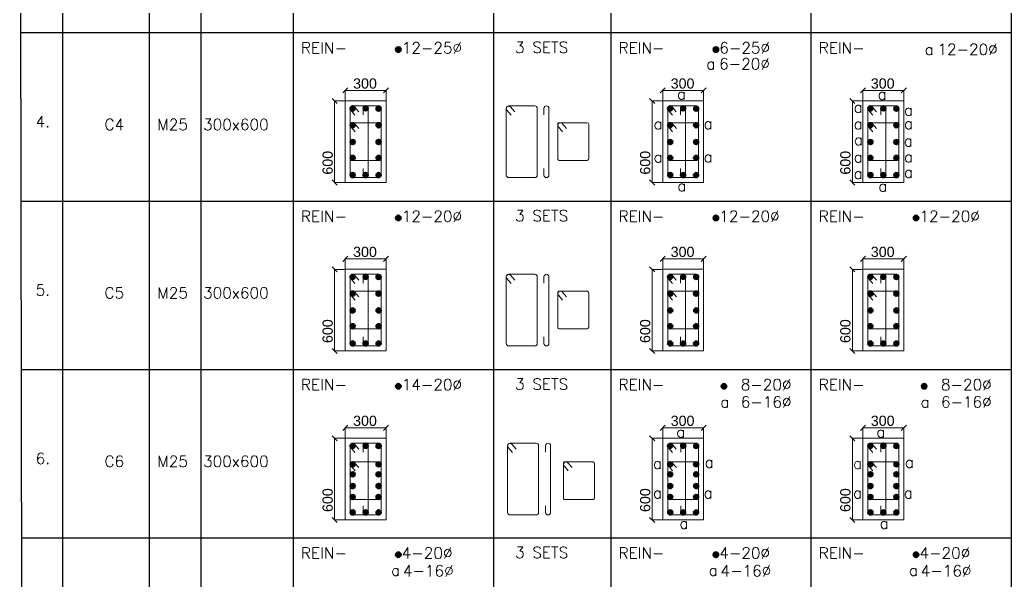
# Model space of a CAD drawing. Header units: inches. Extents: x 719368 to 9005052, y -3573818 to 446967.
# Drawn here: x 4517261 to 4542391, y -1851248 to -1837027 of the extents above; entities that cross this region are included whole.
import ezdxf

# ---------------------------------------------------------------- set-up
doc = ezdxf.new("R2010")
doc.units = ezdxf.units.IN
doc.header["$LTSCALE"] = 20
doc.header["$MEASUREMENT"] = 0
doc.header["$PDMODE"] = 3
doc.linetypes.add('DASHED2', pattern=[0.375, 0.25, -0.125])
doc.layers.get('Defpoints').update_dxf_attribs({"lineweight": 25})
for name, color, linetype, lineweight in [('COLUMN NO.', 3, 'Continuous', 15), ('DIM', 7, 'Continuous', 13), ('DIM.', 32, 'Continuous', 13), ('FORMET', 4, 'Continuous', 25), ('Sheet', 7, 'Continuous', 35), ('STAIR', 4, 'Continuous', 25), ('STEEL', 1, 'Continuous', 35), ('stirrups', 2, 'Continuous', 15), ('Text', 7, 'Continuous', 15), ('WALL', 1, 'Continuous', 18)]:
    doc.layers.add(name, color=color, linetype=linetype, lineweight=lineweight)
doc.styles.add('BOLD', font='arial.ttf')
doc.styles.add('ROMANS', font='romans.shx')
doc.dimstyles.new('Copy of S3', dxfattribs={"dimtxt": 200, "dimasz": 150, "dimexe": 5, "dimexo": 5, "dimgap": 50, "dimtad": 1, "dimjust": 1, "dimdec": 0, "dimzin": 3, "dimdsep": 46, "dimtxsty": 'BOLD', "dimblk1": 'OBLIQUE', "dimblk2": 'OBLIQUE', "dimsah": 1, "dimcen": 0.0625, "dimdle": 5, "dimclrd": 230, "dimclre": 251, "dimclrt": 2, "dimadec": 0, "dimazin": 0, "dimtfac": 1, "dimtdec": 0, "dimtix": 1, "dimtofl": 0, "dimtmove": 2, "dimatfit": 3, "dimfxl": 0, "dimtolj": 1, "dimtzin": 2, "dimlwd": -1, "dimlwe": -1, "dimarcsym": 0})

# ---------------------------------------------------------------- blocks, each defined once
blk = doc.blocks.new('d')
at = {"layer": 'STEEL'}
blk.add_hatch(color=256, dxfattribs=at).paths.add_polyline_path([(2, 0, 1), (-2, 0, 1)])
blk.add_lwpolyline([(-2, 0, 1), (2, 0, 1)], format="xyb", close=True, dxfattribs=at)
blk = doc.blocks.new('_Oblique')
at = {"layer": 'STAIR', "color": 0, "lineweight": -2}
blk.add_line((-0.5, -0.5), (0.5, 0.5), dxfattribs=at)
blk = doc.blocks.new('*D442')
at = {"layer": 'Defpoints', "color": 0, "transparency": 16777216}
for p in [(560522, -1026883), (559923, -1027199), (560522, -1027199)]:
    blk.add_point(p, dxfattribs=at)
at = {"layer": 'DIM', "color": 230, "transparency": 16777216}
blk.add_line((560527, -1026883), (559918, -1026883), dxfattribs=at)
at = {"layer": 'DIM', "color": 251, "linetype": 'DASHED2', "transparency": 16777216}
for p, q in [((559923, -1027194), (559923, -1026878)), ((560522, -1027194), (560522, -1026878))]:
    blk.add_line(p, q, dxfattribs=at)
at = {"layer": 'DIM', "color": 230, "transparency": 16777216, "xscale": 75, "yscale": 75, "zscale": 75, "rotation": 180}
blk.add_blockref('_Oblique', (559923, -1026883), dxfattribs=at)
at = {"layer": 'DIM', "color": 230, "transparency": 16777216, "xscale": 75, "yscale": 75, "zscale": 75}
blk.add_blockref('_Oblique', (560522, -1026883), dxfattribs=at)
at = {"layer": 'DIM', "color": 2, "transparency": 16777216, "insert": (560213, -1026782), "char_height": 150, "attachment_point": 5, "style": 'BOLD'}
blk.add_mtext('\\A1;300', dxfattribs=at)
blk = doc.blocks.new('*D443')
at = {"layer": 'Defpoints', "color": 0, "transparency": 16777216}
for p in [(559766, -1027038), (559923, -1027038), (559923, -1028238)]:
    blk.add_point(p, dxfattribs=at)
at = {"layer": 'DIM', "color": 251, "linetype": 'DASHED2', "transparency": 16777216}
for p, q in [((559918, -1027038), (559761, -1027038)), ((559918, -1028238), (559761, -1028238))]:
    blk.add_line(p, q, dxfattribs=at)
at = {"layer": 'DIM', "color": 230, "transparency": 16777216}
blk.add_line((559766, -1027033), (559766, -1028243), dxfattribs=at)
at = {"layer": 'DIM', "color": 230, "transparency": 16777216, "xscale": 75, "yscale": 75, "zscale": 75}
for p, rotation in [((559766, -1027038), 90), ((559766, -1028238), 270)]:
    blk.add_blockref('_Oblique', p, dxfattribs=dict(at, rotation=rotation))
at = {"layer": 'DIM', "color": 2, "transparency": 16777216, "insert": (559665, -1027947), "char_height": 150, "attachment_point": 5, "rotation": 90, "style": 'BOLD'}
blk.add_mtext('\\A1;600', dxfattribs=at)
blk = doc.blocks.new('*D444')
at = {"layer": 'Defpoints', "color": 0, "transparency": 16777216}
for p in [(568131, -1026883), (567531, -1027199), (568131, -1027199)]:
    blk.add_point(p, dxfattribs=at)
at = {"layer": 'DIM', "color": 230, "transparency": 16777216}
blk.add_line((568136, -1026883), (567526, -1026883), dxfattribs=at)
at = {"layer": 'DIM', "color": 251, "linetype": 'DASHED2', "transparency": 16777216}
for p, q in [((567531, -1027194), (567531, -1026878)), ((568131, -1027194), (568131, -1026878))]:
    blk.add_line(p, q, dxfattribs=at)
at = {"layer": 'DIM', "color": 230, "transparency": 16777216, "xscale": 75, "yscale": 75, "zscale": 75, "rotation": 180}
blk.add_blockref('_Oblique', (567531, -1026883), dxfattribs=at)
at = {"layer": 'DIM', "color": 230, "transparency": 16777216, "xscale": 75, "yscale": 75, "zscale": 75}
blk.add_blockref('_Oblique', (568131, -1026883), dxfattribs=at)
at = {"layer": 'DIM', "color": 2, "transparency": 16777216, "insert": (567821, -1026782), "char_height": 150, "attachment_point": 5, "style": 'BOLD'}
blk.add_mtext('\\A1;300', dxfattribs=at)
blk = doc.blocks.new('*D445')
at = {"layer": 'Defpoints', "color": 0, "transparency": 16777216}
for p in [(567375, -1027038), (567531, -1027038), (567531, -1028238)]:
    blk.add_point(p, dxfattribs=at)
at = {"layer": 'DIM', "color": 251, "linetype": 'DASHED2', "transparency": 16777216}
for p, q in [((567526, -1027038), (567370, -1027038)), ((567526, -1028238), (567370, -1028238))]:
    blk.add_line(p, q, dxfattribs=at)
at = {"layer": 'DIM', "color": 230, "transparency": 16777216}
blk.add_line((567375, -1027033), (567375, -1028243), dxfattribs=at)
at = {"layer": 'DIM', "color": 230, "transparency": 16777216, "xscale": 75, "yscale": 75, "zscale": 75}
for p, rotation in [((567375, -1027038), 90), ((567375, -1028238), 270)]:
    blk.add_blockref('_Oblique', p, dxfattribs=dict(at, rotation=rotation))
at = {"layer": 'DIM', "color": 2, "transparency": 16777216, "insert": (567273, -1027947), "char_height": 150, "attachment_point": 5, "rotation": 90, "style": 'BOLD'}
blk.add_mtext('\\A1;600', dxfattribs=at)
blk = doc.blocks.new('*D446')
at = {"layer": 'Defpoints', "color": 0, "transparency": 16777216}
for p in [(565189, -1026883), (564589, -1027199), (565189, -1027199)]:
    blk.add_point(p, dxfattribs=at)
at = {"layer": 'DIM', "color": 230, "transparency": 16777216}
blk.add_line((565194, -1026883), (564584, -1026883), dxfattribs=at)
at = {"layer": 'DIM', "color": 251, "linetype": 'DASHED2', "transparency": 16777216}
for p, q in [((564589, -1027194), (564589, -1026878)), ((565189, -1027194), (565189, -1026878))]:
    blk.add_line(p, q, dxfattribs=at)
at = {"layer": 'DIM', "color": 230, "transparency": 16777216, "xscale": 75, "yscale": 75, "zscale": 75, "rotation": 180}
blk.add_blockref('_Oblique', (564589, -1026883), dxfattribs=at)
at = {"layer": 'DIM', "color": 230, "transparency": 16777216, "xscale": 75, "yscale": 75, "zscale": 75}
blk.add_blockref('_Oblique', (565189, -1026883), dxfattribs=at)
at = {"layer": 'DIM', "color": 2, "transparency": 16777216, "insert": (564880, -1026782), "char_height": 150, "attachment_point": 5, "style": 'BOLD'}
blk.add_mtext('\\A1;300', dxfattribs=at)
blk = doc.blocks.new('*D447')
at = {"layer": 'Defpoints', "color": 0, "transparency": 16777216}
for p in [(564433, -1027038), (564589, -1027038), (564589, -1028238)]:
    blk.add_point(p, dxfattribs=at)
at = {"layer": 'DIM', "color": 251, "linetype": 'DASHED2', "transparency": 16777216}
for p, q in [((564584, -1027038), (564428, -1027038)), ((564584, -1028238), (564428, -1028238))]:
    blk.add_line(p, q, dxfattribs=at)
at = {"layer": 'DIM', "color": 230, "transparency": 16777216}
blk.add_line((564433, -1027033), (564433, -1028243), dxfattribs=at)
at = {"layer": 'DIM', "color": 230, "transparency": 16777216, "xscale": 75, "yscale": 75, "zscale": 75}
for p, rotation in [((564433, -1027038), 90), ((564433, -1028238), 270)]:
    blk.add_blockref('_Oblique', p, dxfattribs=dict(at, rotation=rotation))
at = {"layer": 'DIM', "color": 2, "transparency": 16777216, "insert": (564331, -1027947), "char_height": 150, "attachment_point": 5, "rotation": 90, "style": 'BOLD'}
blk.add_mtext('\\A1;600', dxfattribs=at)
blk = doc.blocks.new('*D448')
at = {"layer": 'Defpoints', "color": 0, "transparency": 16777216}
for p in [(560522, -1031846), (559923, -1032162), (560522, -1032162)]:
    blk.add_point(p, dxfattribs=at)
at = {"layer": 'DIM', "color": 230, "transparency": 16777216}
blk.add_line((560527, -1031846), (559918, -1031846), dxfattribs=at)
at = {"layer": 'DIM', "color": 251, "linetype": 'DASHED2', "transparency": 16777216}
for p, q in [((559923, -1032157), (559923, -1031841)), ((560522, -1032157), (560522, -1031841))]:
    blk.add_line(p, q, dxfattribs=at)
at = {"layer": 'DIM', "color": 230, "transparency": 16777216, "xscale": 75, "yscale": 75, "zscale": 75, "rotation": 180}
blk.add_blockref('_Oblique', (559923, -1031846), dxfattribs=at)
at = {"layer": 'DIM', "color": 230, "transparency": 16777216, "xscale": 75, "yscale": 75, "zscale": 75}
blk.add_blockref('_Oblique', (560522, -1031846), dxfattribs=at)
at = {"layer": 'DIM', "color": 2, "transparency": 16777216, "insert": (560213, -1031744), "char_height": 150, "attachment_point": 5, "style": 'BOLD'}
blk.add_mtext('\\A1;300', dxfattribs=at)
blk = doc.blocks.new('*D449')
at = {"layer": 'Defpoints', "color": 0, "transparency": 16777216}
for p in [(559766, -1032000), (559923, -1032000), (559923, -1033201)]:
    blk.add_point(p, dxfattribs=at)
at = {"layer": 'DIM', "color": 251, "linetype": 'DASHED2', "transparency": 16777216}
for p, q in [((559918, -1032000), (559761, -1032000)), ((559918, -1033201), (559761, -1033201))]:
    blk.add_line(p, q, dxfattribs=at)
at = {"layer": 'DIM', "color": 230, "transparency": 16777216}
blk.add_line((559766, -1031995), (559766, -1033206), dxfattribs=at)
at = {"layer": 'DIM', "color": 230, "transparency": 16777216, "xscale": 75, "yscale": 75, "zscale": 75}
for p, rotation in [((559766, -1032000), 90), ((559766, -1033201), 270)]:
    blk.add_blockref('_Oblique', p, dxfattribs=dict(at, rotation=rotation))
at = {"layer": 'DIM', "color": 2, "transparency": 16777216, "insert": (559665, -1032910), "char_height": 150, "attachment_point": 5, "rotation": 90, "style": 'BOLD'}
blk.add_mtext('\\A1;600', dxfattribs=at)
blk = doc.blocks.new('*D452')
at = {"layer": 'Defpoints', "color": 0, "transparency": 16777216}
for p in [(560522, -1029360), (559923, -1029676), (560522, -1029676)]:
    blk.add_point(p, dxfattribs=at)
at = {"layer": 'DIM', "color": 230, "transparency": 16777216}
blk.add_line((560527, -1029360), (559918, -1029360), dxfattribs=at)
at = {"layer": 'DIM', "color": 251, "linetype": 'DASHED2', "transparency": 16777216}
for p, q in [((559923, -1029671), (559923, -1029355)), ((560522, -1029671), (560522, -1029355))]:
    blk.add_line(p, q, dxfattribs=at)
at = {"layer": 'DIM', "color": 230, "transparency": 16777216, "xscale": 75, "yscale": 75, "zscale": 75, "rotation": 180}
blk.add_blockref('_Oblique', (559923, -1029360), dxfattribs=at)
at = {"layer": 'DIM', "color": 230, "transparency": 16777216, "xscale": 75, "yscale": 75, "zscale": 75}
blk.add_blockref('_Oblique', (560522, -1029360), dxfattribs=at)
at = {"layer": 'DIM', "color": 2, "transparency": 16777216, "insert": (560213, -1029259), "char_height": 150, "attachment_point": 5, "style": 'BOLD'}
blk.add_mtext('\\A1;300', dxfattribs=at)
blk = doc.blocks.new('*D453')
at = {"layer": 'Defpoints', "color": 0, "transparency": 16777216}
for p in [(559766, -1029515), (559923, -1029515), (559923, -1030715)]:
    blk.add_point(p, dxfattribs=at)
at = {"layer": 'DIM', "color": 251, "linetype": 'DASHED2', "transparency": 16777216}
for p, q in [((559918, -1029515), (559761, -1029515)), ((559918, -1030715), (559761, -1030715))]:
    blk.add_line(p, q, dxfattribs=at)
at = {"layer": 'DIM', "color": 230, "transparency": 16777216}
blk.add_line((559766, -1029510), (559766, -1030720), dxfattribs=at)
at = {"layer": 'DIM', "color": 230, "transparency": 16777216, "xscale": 75, "yscale": 75, "zscale": 75}
for p, rotation in [((559766, -1029515), 90), ((559766, -1030715), 270)]:
    blk.add_blockref('_Oblique', p, dxfattribs=dict(at, rotation=rotation))
at = {"layer": 'DIM', "color": 2, "transparency": 16777216, "insert": (559665, -1030424), "char_height": 150, "attachment_point": 5, "rotation": 90, "style": 'BOLD'}
blk.add_mtext('\\A1;600', dxfattribs=at)
blk = doc.blocks.new('*D454')
at = {"layer": 'Defpoints', "color": 0, "transparency": 16777216}
for p in [(565189, -1029360), (564589, -1029676), (565189, -1029676)]:
    blk.add_point(p, dxfattribs=at)
at = {"layer": 'DIM', "color": 230, "transparency": 16777216}
blk.add_line((565194, -1029360), (564584, -1029360), dxfattribs=at)
at = {"layer": 'DIM', "color": 251, "linetype": 'DASHED2', "transparency": 16777216}
for p, q in [((564589, -1029671), (564589, -1029355)), ((565189, -1029671), (565189, -1029355))]:
    blk.add_line(p, q, dxfattribs=at)
at = {"layer": 'DIM', "color": 230, "transparency": 16777216, "xscale": 75, "yscale": 75, "zscale": 75, "rotation": 180}
blk.add_blockref('_Oblique', (564589, -1029360), dxfattribs=at)
at = {"layer": 'DIM', "color": 230, "transparency": 16777216, "xscale": 75, "yscale": 75, "zscale": 75}
blk.add_blockref('_Oblique', (565189, -1029360), dxfattribs=at)
at = {"layer": 'DIM', "color": 2, "transparency": 16777216, "insert": (564880, -1029259), "char_height": 150, "attachment_point": 5, "style": 'BOLD'}
blk.add_mtext('\\A1;300', dxfattribs=at)
blk = doc.blocks.new('*D455')
at = {"layer": 'Defpoints', "color": 0, "transparency": 16777216}
for p in [(564433, -1029515), (564589, -1029515), (564589, -1030715)]:
    blk.add_point(p, dxfattribs=at)
at = {"layer": 'DIM', "color": 251, "linetype": 'DASHED2', "transparency": 16777216}
for p, q in [((564584, -1029515), (564428, -1029515)), ((564584, -1030715), (564428, -1030715))]:
    blk.add_line(p, q, dxfattribs=at)
at = {"layer": 'DIM', "color": 230, "transparency": 16777216}
blk.add_line((564433, -1029510), (564433, -1030720), dxfattribs=at)
at = {"layer": 'DIM', "color": 230, "transparency": 16777216, "xscale": 75, "yscale": 75, "zscale": 75}
for p, rotation in [((564433, -1029515), 90), ((564433, -1030715), 270)]:
    blk.add_blockref('_Oblique', p, dxfattribs=dict(at, rotation=rotation))
at = {"layer": 'DIM', "color": 2, "transparency": 16777216, "insert": (564331, -1030424), "char_height": 150, "attachment_point": 5, "rotation": 90, "style": 'BOLD'}
blk.add_mtext('\\A1;600', dxfattribs=at)
blk = doc.blocks.new('*D456')
at = {"layer": 'Defpoints', "color": 0, "transparency": 16777216}
for p in [(568131, -1029360), (567531, -1029676), (568131, -1029676)]:
    blk.add_point(p, dxfattribs=at)
at = {"layer": 'DIM', "color": 230, "transparency": 16777216}
blk.add_line((568136, -1029360), (567526, -1029360), dxfattribs=at)
at = {"layer": 'DIM', "color": 251, "linetype": 'DASHED2', "transparency": 16777216}
for p, q in [((567531, -1029671), (567531, -1029355)), ((568131, -1029671), (568131, -1029355))]:
    blk.add_line(p, q, dxfattribs=at)
at = {"layer": 'DIM', "color": 230, "transparency": 16777216, "xscale": 75, "yscale": 75, "zscale": 75, "rotation": 180}
blk.add_blockref('_Oblique', (567531, -1029360), dxfattribs=at)
at = {"layer": 'DIM', "color": 230, "transparency": 16777216, "xscale": 75, "yscale": 75, "zscale": 75}
blk.add_blockref('_Oblique', (568131, -1029360), dxfattribs=at)
at = {"layer": 'DIM', "color": 2, "transparency": 16777216, "insert": (567821, -1029259), "char_height": 150, "attachment_point": 5, "style": 'BOLD'}
blk.add_mtext('\\A1;300', dxfattribs=at)
blk = doc.blocks.new('*D457')
at = {"layer": 'Defpoints', "color": 0, "transparency": 16777216}
for p in [(567375, -1029515), (567531, -1029515), (567531, -1030715)]:
    blk.add_point(p, dxfattribs=at)
at = {"layer": 'DIM', "color": 251, "linetype": 'DASHED2', "transparency": 16777216}
for p, q in [((567526, -1029515), (567370, -1029515)), ((567526, -1030715), (567370, -1030715))]:
    blk.add_line(p, q, dxfattribs=at)
at = {"layer": 'DIM', "color": 230, "transparency": 16777216}
blk.add_line((567375, -1029510), (567375, -1030720), dxfattribs=at)
at = {"layer": 'DIM', "color": 230, "transparency": 16777216, "xscale": 75, "yscale": 75, "zscale": 75}
for p, rotation in [((567375, -1029515), 90), ((567375, -1030715), 270)]:
    blk.add_blockref('_Oblique', p, dxfattribs=dict(at, rotation=rotation))
at = {"layer": 'DIM', "color": 2, "transparency": 16777216, "insert": (567273, -1030424), "char_height": 150, "attachment_point": 5, "rotation": 90, "style": 'BOLD'}
blk.add_mtext('\\A1;600', dxfattribs=at)
blk = doc.blocks.new('*D458')
at = {"layer": 'Defpoints', "color": 0, "transparency": 16777216}
for p in [(565189, -1031846), (564589, -1032162), (565189, -1032162)]:
    blk.add_point(p, dxfattribs=at)
at = {"layer": 'DIM', "color": 230, "transparency": 16777216}
blk.add_line((565194, -1031846), (564584, -1031846), dxfattribs=at)
at = {"layer": 'DIM', "color": 251, "linetype": 'DASHED2', "transparency": 16777216}
for p, q in [((564589, -1032157), (564589, -1031841)), ((565189, -1032157), (565189, -1031841))]:
    blk.add_line(p, q, dxfattribs=at)
at = {"layer": 'DIM', "color": 230, "transparency": 16777216, "xscale": 75, "yscale": 75, "zscale": 75, "rotation": 180}
blk.add_blockref('_Oblique', (564589, -1031846), dxfattribs=at)
at = {"layer": 'DIM', "color": 230, "transparency": 16777216, "xscale": 75, "yscale": 75, "zscale": 75}
blk.add_blockref('_Oblique', (565189, -1031846), dxfattribs=at)
at = {"layer": 'DIM', "color": 2, "transparency": 16777216, "insert": (564880, -1031744), "char_height": 150, "attachment_point": 5, "style": 'BOLD'}
blk.add_mtext('\\A1;300', dxfattribs=at)
blk = doc.blocks.new('*D459')
at = {"layer": 'Defpoints', "color": 0, "transparency": 16777216}
for p in [(564433, -1032000), (564589, -1032000), (564589, -1033201)]:
    blk.add_point(p, dxfattribs=at)
at = {"layer": 'DIM', "color": 251, "linetype": 'DASHED2', "transparency": 16777216}
for p, q in [((564584, -1032000), (564428, -1032000)), ((564584, -1033201), (564428, -1033201))]:
    blk.add_line(p, q, dxfattribs=at)
at = {"layer": 'DIM', "color": 230, "transparency": 16777216}
blk.add_line((564433, -1031995), (564433, -1033206), dxfattribs=at)
at = {"layer": 'DIM', "color": 230, "transparency": 16777216, "xscale": 75, "yscale": 75, "zscale": 75}
for p, rotation in [((564433, -1032000), 90), ((564433, -1033201), 270)]:
    blk.add_blockref('_Oblique', p, dxfattribs=dict(at, rotation=rotation))
at = {"layer": 'DIM', "color": 2, "transparency": 16777216, "insert": (564331, -1032910), "char_height": 150, "attachment_point": 5, "rotation": 90, "style": 'BOLD'}
blk.add_mtext('\\A1;600', dxfattribs=at)
blk = doc.blocks.new('*D460')
at = {"layer": 'Defpoints', "color": 0, "transparency": 16777216}
for p in [(568131, -1031846), (567531, -1032162), (568131, -1032162)]:
    blk.add_point(p, dxfattribs=at)
at = {"layer": 'DIM', "color": 230, "transparency": 16777216}
blk.add_line((568136, -1031846), (567526, -1031846), dxfattribs=at)
at = {"layer": 'DIM', "color": 251, "linetype": 'DASHED2', "transparency": 16777216}
for p, q in [((567531, -1032157), (567531, -1031841)), ((568131, -1032157), (568131, -1031841))]:
    blk.add_line(p, q, dxfattribs=at)
at = {"layer": 'DIM', "color": 230, "transparency": 16777216, "xscale": 75, "yscale": 75, "zscale": 75, "rotation": 180}
blk.add_blockref('_Oblique', (567531, -1031846), dxfattribs=at)
at = {"layer": 'DIM', "color": 230, "transparency": 16777216, "xscale": 75, "yscale": 75, "zscale": 75}
blk.add_blockref('_Oblique', (568131, -1031846), dxfattribs=at)
at = {"layer": 'DIM', "color": 2, "transparency": 16777216, "insert": (567821, -1031744), "char_height": 150, "attachment_point": 5, "style": 'BOLD'}
blk.add_mtext('\\A1;300', dxfattribs=at)
blk = doc.blocks.new('*D461')
at = {"layer": 'Defpoints', "color": 0, "transparency": 16777216}
for p in [(567375, -1032000), (567531, -1032000), (567531, -1033201)]:
    blk.add_point(p, dxfattribs=at)
at = {"layer": 'DIM', "color": 251, "linetype": 'DASHED2', "transparency": 16777216}
for p, q in [((567526, -1032000), (567370, -1032000)), ((567526, -1033201), (567370, -1033201))]:
    blk.add_line(p, q, dxfattribs=at)
at = {"layer": 'DIM', "color": 230, "transparency": 16777216}
blk.add_line((567375, -1031995), (567375, -1033206), dxfattribs=at)
at = {"layer": 'DIM', "color": 230, "transparency": 16777216, "xscale": 75, "yscale": 75, "zscale": 75}
for p, rotation in [((567375, -1032000), 90), ((567375, -1033201), 270)]:
    blk.add_blockref('_Oblique', p, dxfattribs=dict(at, rotation=rotation))
at = {"layer": 'DIM', "color": 2, "transparency": 16777216, "insert": (567273, -1032910), "char_height": 150, "attachment_point": 5, "rotation": 90, "style": 'BOLD'}
blk.add_mtext('\\A1;600', dxfattribs=at)
blk = doc.blocks.new('cs')
at = {"layer": 'FORMET', "color": 4, "ltscale": 200}
for p, q in [((555140.7, -1017819.9), (555191.6, -1050803.3)), ((566767.1, -1017819.9), (566767.1, -1050803.3)), ((569709, -1017819.9), (569709, -1050803.3)), ((555768.5, -1018601.5), (555768.5, -1050803.3)), ((557043.7, -1018601.5), (557043.7, -1050803.3)), ((557801, -1018601.5), (557801, -1050803.3)), ((559158.7, -1018601.5), (559158.7, -1050803.3)), ((562100.6, -1018601.5), (562100.6, -1050803.3)), ((563825.2, -1018601.5), (563825.2, -1050803.3)), ((563825.2, -1018601.5), (563825.2, -1031456.7)), ((555165.7, -1026032.7), (569709, -1026032.7)), ((555165.7, -1028509.7), (569709, -1028509.7)), ((555165.7, -1030986.8), (569709, -1030986.8)), ((555165.7, -1033463.9), (569709, -1033463.9))]:
    blk.add_line(p, q, dxfattribs=at)
at = {"layer": 'stirrups', "color": 5}
for p, q in [((560258.3, -1027170.8), (560258.3, -1028128.6)), ((562916.2, -1027170.8), (562916.2, -1028128.6)), ((564924.9, -1027170.8), (564924.9, -1028128.6)), ((567866.8, -1027170.8), (567866.8, -1028128.6)), ((560258.3, -1029647.9), (560258.3, -1030605.7)), ((562916.2, -1029647.9), (562916.2, -1030605.7)), ((564924.9, -1029647.9), (564924.9, -1030605.7)), ((567866.8, -1029647.9), (567866.8, -1030605.7)), ((560258.9, -1032133.4), (560258.9, -1033091.2)), ((562940.5, -1032133.4), (562940.5, -1033091.2)), ((564925.5, -1032133.4), (564925.5, -1033091.2)), ((567867.4, -1032133.4), (567867.4, -1033091.2))]:
    blk.add_line(p, q, dxfattribs=at)
for points in [[(560120.6, -1027197.3), (560058.4, -1027124.8, 0.4142136), (560007, -1027120.8), (560007, -1027120.8, 0.4142136), (560003, -1027172.2), (560065.3, -1027244.8)], [(560258.3, -1027242.6), (560258.3, -1027147, 0.4142136), (560221.9, -1027110.5), (560221.9, -1027110.5, 0.4142136), (560185.4, -1027147), (560185.4, -1027242.6)], [(562415.2, -1027197.3), (562353, -1027124.8, 0.4142136), (562301.6, -1027120.8), (562301.6, -1027120.8, 0.4142136), (562297.6, -1027172.2), (562359.9, -1027244.8)], [(562916.2, -1027242.6), (562916.2, -1027147, 0.4142136), (562879.8, -1027110.5), (562879.8, -1027110.5, 0.4142136), (562843.3, -1027147), (562843.3, -1027242.6)], [(564787.2, -1027197.3), (564724.9, -1027124.8, 0.4142136), (564673.5, -1027120.8), (564673.5, -1027120.8, 0.4142136), (564669.6, -1027172.2), (564731.8, -1027244.8)], [(564924.9, -1027242.6), (564924.9, -1027147, 0.4142136), (564888.4, -1027110.5), (564888.4, -1027110.5, 0.4142136), (564852, -1027147), (564852, -1027242.6)], [(567729.1, -1027197.3), (567666.8, -1027124.8, 0.4142136), (567615.4, -1027120.8), (567615.4, -1027120.8, 0.4142136), (567611.5, -1027172.2), (567673.7, -1027244.8)], [(567866.8, -1027242.6), (567866.8, -1027147, 0.4142136), (567830.3, -1027110.5), (567830.3, -1027110.5, 0.4142136), (567793.9, -1027147), (567793.9, -1027242.6)], [(560121.8, -1027443.8), (560059.6, -1027371.2, 0.4142136), (560008.2, -1027367.2), (560008.2, -1027367.2, 0.4142136), (560004.2, -1027418.6), (560066.5, -1027491.2)], [(563172.7, -1027443.8), (563110.4, -1027371.2, 0.4142136), (563059, -1027367.2), (563059, -1027367.2, 0.4142136), (563055.1, -1027418.6), (563117.3, -1027491.2)], [(564788.4, -1027443.8), (564726.1, -1027371.2, 0.4142136), (564674.7, -1027367.2), (564674.7, -1027367.2, 0.4142136), (564670.8, -1027418.6), (564733.1, -1027491.2)], [(567730.3, -1027443.8), (567668, -1027371.2, 0.4142136), (567616.6, -1027367.2), (567616.6, -1027367.2, 0.4142136), (567612.7, -1027418.6), (567674.9, -1027491.2)], [(560258.3, -1028033), (560258.3, -1028128.6, -0.4142136), (560221.9, -1028165.1), (560221.9, -1028165.1, -0.4142136), (560185.4, -1028128.6), (560185.4, -1028033)], [(562916.2, -1028033), (562916.2, -1028128.6, -0.4142136), (562879.8, -1028165.1), (562879.8, -1028165.1, -0.4142136), (562843.3, -1028128.6), (562843.3, -1028033)], [(564924.9, -1028033), (564924.9, -1028128.6, -0.4142136), (564888.4, -1028165.1), (564888.4, -1028165.1, -0.4142136), (564852, -1028128.6), (564852, -1028033)], [(567866.8, -1028033), (567866.8, -1028128.6, -0.4142136), (567830.3, -1028165.1), (567830.3, -1028165.1, -0.4142136), (567793.9, -1028128.6), (567793.9, -1028033)], [(560120.6, -1029674.4), (560058.4, -1029601.8, 0.4142136), (560007, -1029597.9), (560007, -1029597.9, 0.4142136), (560003, -1029649.3), (560065.3, -1029721.9)], [(560258.3, -1029719.7), (560258.3, -1029624, 0.4142136), (560221.9, -1029587.6), (560221.9, -1029587.6, 0.4142136), (560185.4, -1029624), (560185.4, -1029719.7)], [(562415.2, -1029674.4), (562353, -1029601.8, 0.4142136), (562301.6, -1029597.9), (562301.6, -1029597.9, 0.4142136), (562297.6, -1029649.3), (562359.9, -1029721.9)], [(562916.2, -1029719.7), (562916.2, -1029624, 0.4142136), (562879.8, -1029587.6), (562879.8, -1029587.6, 0.4142136), (562843.3, -1029624), (562843.3, -1029719.7)], [(564787.2, -1029674.4), (564724.9, -1029601.8, 0.4142136), (564673.5, -1029597.9), (564673.5, -1029597.9, 0.4142136), (564669.6, -1029649.3), (564731.8, -1029721.9)], [(564924.9, -1029719.7), (564924.9, -1029624, 0.4142136), (564888.4, -1029587.6), (564888.4, -1029587.6, 0.4142136), (564852, -1029624), (564852, -1029719.7)], [(567729.1, -1029674.4), (567666.8, -1029601.8, 0.4142136), (567615.4, -1029597.9), (567615.4, -1029597.9, 0.4142136), (567611.5, -1029649.3), (567673.7, -1029721.9)], [(567866.8, -1029719.7), (567866.8, -1029624, 0.4142136), (567830.3, -1029587.6), (567830.3, -1029587.6, 0.4142136), (567793.9, -1029624), (567793.9, -1029719.7)], [(560121.8, -1029920.8), (560059.6, -1029848.2, 0.4142136), (560008.2, -1029844.3), (560008.2, -1029844.3, 0.4142136), (560004.2, -1029895.7), (560066.5, -1029968.3)], [(563172.7, -1029920.8), (563110.4, -1029848.2, 0.4142136), (563059, -1029844.3), (563059, -1029844.3, 0.4142136), (563055.1, -1029895.7), (563117.3, -1029968.3)], [(564788.4, -1029920.8), (564726.1, -1029848.2, 0.4142136), (564674.7, -1029844.3), (564674.7, -1029844.3, 0.4142136), (564670.8, -1029895.7), (564733.1, -1029968.3)], [(567730.3, -1029920.8), (567668, -1029848.2, 0.4142136), (567616.6, -1029844.3), (567616.6, -1029844.3, 0.4142136), (567612.7, -1029895.7), (567674.9, -1029968.3)], [(560258.3, -1030510.1), (560258.3, -1030605.7, -0.4142136), (560221.9, -1030642.1), (560221.9, -1030642.1, -0.4142136), (560185.4, -1030605.7), (560185.4, -1030510.1)], [(562916.2, -1030510.1), (562916.2, -1030605.7, -0.4142136), (562879.8, -1030642.1), (562879.8, -1030642.1, -0.4142136), (562843.3, -1030605.7), (562843.3, -1030510.1)], [(564924.9, -1030510.1), (564924.9, -1030605.7, -0.4142136), (564888.4, -1030642.1), (564888.4, -1030642.1, -0.4142136), (564852, -1030605.7), (564852, -1030510.1)], [(567866.8, -1030510.1), (567866.8, -1030605.7, -0.4142136), (567830.3, -1030642.1), (567830.3, -1030642.1, -0.4142136), (567793.9, -1030605.7), (567793.9, -1030510.1)], [(560120.6, -1032159.9), (560058.4, -1032087.4, 0.4142136), (560007, -1032083.4), (560007, -1032083.4, 0.4142136), (560003, -1032134.8), (560065.3, -1032207.4)], [(560258.9, -1032205.2), (560258.9, -1032109.6, 0.4142136), (560222.5, -1032073.1), (560222.5, -1032073.1, 0.4142136), (560186, -1032109.6), (560186, -1032205.2)], [(562434.7, -1032159.9), (562372.4, -1032087.4, 0.4142136), (562321, -1032083.4), (562321, -1032083.4, 0.4142136), (562317.1, -1032134.8), (562379.3, -1032207.4)], [(562940.5, -1032205.2), (562940.5, -1032109.6, 0.4142136), (562904, -1032073.1), (562904, -1032073.1, 0.4142136), (562867.6, -1032109.6), (562867.6, -1032205.2)], [(564787.2, -1032159.9), (564724.9, -1032087.4, 0.4142136), (564673.5, -1032083.4), (564673.5, -1032083.4, 0.4142136), (564669.6, -1032134.8), (564731.8, -1032207.4)], [(564925.5, -1032205.2), (564925.5, -1032109.6, 0.4142136), (564889, -1032073.1), (564889, -1032073.1, 0.4142136), (564852.6, -1032109.6), (564852.6, -1032205.2)], [(567729.1, -1032159.9), (567666.8, -1032087.4, 0.4142136), (567615.4, -1032083.4), (567615.4, -1032083.4, 0.4142136), (567611.5, -1032134.8), (567673.7, -1032207.4)], [(567867.4, -1032205.2), (567867.4, -1032109.6, 0.4142136), (567830.9, -1032073.1), (567830.9, -1032073.1, 0.4142136), (567794.5, -1032109.6), (567794.5, -1032205.2)], [(560121.9, -1032432), (560059.7, -1032359.5, 0.4142136), (560008.3, -1032355.5), (560008.3, -1032355.5, 0.4142136), (560004.3, -1032406.9), (560066.6, -1032479.5)], [(563256.3, -1032432), (563194.1, -1032359.5, 0.4142136), (563142.7, -1032355.5), (563142.7, -1032355.5, 0.4142136), (563138.7, -1032406.9), (563201, -1032479.5)], [(564788.5, -1032432), (564726.2, -1032359.5, 0.4142136), (564674.8, -1032355.5), (564674.8, -1032355.5, 0.4142136), (564670.9, -1032406.9), (564733.1, -1032479.5)], [(567730.4, -1032432), (567668.1, -1032359.5, 0.4142136), (567616.7, -1032355.5), (567616.7, -1032355.5, 0.4142136), (567612.8, -1032406.9), (567675, -1032479.5)], [(560258.9, -1032995.6), (560258.9, -1033091.2, -0.4142136), (560222.5, -1033127.7), (560222.5, -1033127.7, -0.4142136), (560186, -1033091.2), (560186, -1032995.6)], [(562940.5, -1032995.6), (562940.5, -1033091.2, -0.4142136), (562904, -1033127.7), (562904, -1033127.7, -0.4142136), (562867.6, -1033091.2), (562867.6, -1032995.6)], [(564925.5, -1032995.6), (564925.5, -1033091.2, -0.4142136), (564889, -1033127.7), (564889, -1033127.7, -0.4142136), (564852.6, -1033091.2), (564852.6, -1032995.6)], [(567867.4, -1032995.6), (567867.4, -1033091.2, -0.4142136), (567830.9, -1033127.7), (567830.9, -1033127.7, -0.4142136), (567794.5, -1033091.2), (567794.5, -1032995.6)]]:
    blk.add_lwpolyline(points, format="xyb", dxfattribs=at)
for points in [[(560032.5, -1027110.5), (560412.5, -1027110.5, -0.4142136), (560449.4, -1027147.5), (560449.4, -1028128.1, -0.4142136), (560412.5, -1028165.1), (560032.5, -1028165.1, -0.4142136), (559995.5, -1028128.1), (559995.5, -1027147.5, -0.4142136)], [(562327.1, -1027110.5), (562707.1, -1027110.5, -0.4142136), (562744, -1027147.5), (562744, -1028128.1, -0.4142136), (562707.1, -1028165.1), (562327.1, -1028165.1, -0.4142136), (562290.1, -1028128.1), (562290.1, -1027147.5, -0.4142136)], [(564699, -1027110.5), (565079, -1027110.5, -0.4142136), (565116, -1027147.5), (565116, -1028128.1, -0.4142136), (565079, -1028165.1), (564699, -1028165.1, -0.4142136), (564662.1, -1028128.1), (564662.1, -1027147.5, -0.4142136)], [(567640.9, -1027110.5), (568020.9, -1027110.5, -0.4142136), (568057.9, -1027147.5), (568057.9, -1028128.1, -0.4142136), (568020.9, -1028165.1), (567640.9, -1028165.1, -0.4142136), (567604, -1028128.1), (567604, -1027147.5, -0.4142136)], [(560015.5, -1027359.2), (560424.4, -1027359.2, -0.4142136), (560449.4, -1027384.2), (560449.4, -1027891.4, -0.4142136), (560429.4, -1027911.4), (560015.5, -1027911.4, -0.4142136), (559995.5, -1027891.4), (559995.5, -1027379.2, -0.4142136)], [(563066.4, -1027359.2), (563475.3, -1027359.2, -0.4142136), (563500.3, -1027384.2), (563500.3, -1027891.4, -0.4142136), (563480.3, -1027911.4), (563066.4, -1027911.4, -0.4142136), (563046.4, -1027891.4), (563046.4, -1027379.2, -0.4142136)], [(564682.1, -1027359.2), (565091, -1027359.2, -0.4142136), (565116, -1027384.2), (565116, -1027891.4, -0.4142136), (565096, -1027911.4), (564682.1, -1027911.4, -0.4142136), (564662.1, -1027891.4), (564662.1, -1027379.2, -0.4142136)], [(567624, -1027359.2), (568032.9, -1027359.2, -0.4142136), (568057.9, -1027384.2), (568057.9, -1027891.4, -0.4142136), (568037.9, -1027911.4), (567624, -1027911.4, -0.4142136), (567604, -1027891.4), (567604, -1027379.2, -0.4142136)], [(560032.5, -1029587.6), (560412.5, -1029587.6, -0.4142136), (560449.4, -1029624.5), (560449.4, -1030605.2, -0.4142136), (560412.5, -1030642.1), (560032.5, -1030642.1, -0.4142136), (559995.5, -1030605.2), (559995.5, -1029624.5, -0.4142136)], [(562327.1, -1029587.6), (562707.1, -1029587.6, -0.4142136), (562744, -1029624.5), (562744, -1030605.2, -0.4142136), (562707.1, -1030642.1), (562327.1, -1030642.1, -0.4142136), (562290.1, -1030605.2), (562290.1, -1029624.5, -0.4142136)], [(564699, -1029587.6), (565079, -1029587.6, -0.4142136), (565116, -1029624.5), (565116, -1030605.2, -0.4142136), (565079, -1030642.1), (564699, -1030642.1, -0.4142136), (564662.1, -1030605.2), (564662.1, -1029624.5, -0.4142136)], [(567640.9, -1029587.6), (568020.9, -1029587.6, -0.4142136), (568057.9, -1029624.5), (568057.9, -1030605.2, -0.4142136), (568020.9, -1030642.1), (567640.9, -1030642.1, -0.4142136), (567604, -1030605.2), (567604, -1029624.5, -0.4142136)], [(560015.5, -1029836.3), (560424.4, -1029836.3, -0.4142136), (560449.4, -1029861.3), (560449.4, -1030368.5, -0.4142136), (560429.4, -1030388.5), (560015.5, -1030388.5, -0.4142136), (559995.5, -1030368.5), (559995.5, -1029856.3, -0.4142136)], [(563066.4, -1029836.3), (563475.3, -1029836.3, -0.4142136), (563500.3, -1029861.3), (563500.3, -1030368.5, -0.4142136), (563480.3, -1030388.5), (563066.4, -1030388.5, -0.4142136), (563046.4, -1030368.5), (563046.4, -1029856.3, -0.4142136)], [(564682.1, -1029836.3), (565091, -1029836.3, -0.4142136), (565116, -1029861.3), (565116, -1030368.5, -0.4142136), (565096, -1030388.5), (564682.1, -1030388.5, -0.4142136), (564662.1, -1030368.5), (564662.1, -1029856.3, -0.4142136)], [(567624, -1029836.3), (568032.9, -1029836.3, -0.4142136), (568057.9, -1029861.3), (568057.9, -1030368.5, -0.4142136), (568037.9, -1030388.5), (567624, -1030388.5, -0.4142136), (567604, -1030368.5), (567604, -1029856.3, -0.4142136)], [(560032.5, -1032073.1), (560412.5, -1032073.1, -0.4142136), (560449.4, -1032110.1), (560449.4, -1033090.7, -0.4142136), (560412.5, -1033127.7), (560032.5, -1033127.7, -0.4142136), (559995.5, -1033090.7), (559995.5, -1032110.1, -0.4142136)], [(562346.5, -1032073.1), (562726.5, -1032073.1, -0.4142136), (562763.5, -1032110.1), (562763.5, -1033090.7, -0.4142136), (562726.5, -1033127.7), (562346.5, -1033127.7, -0.4142136), (562309.6, -1033090.7), (562309.6, -1032110.1, -0.4142136)], [(564699, -1032073.1), (565079, -1032073.1, -0.4142136), (565116, -1032110.1), (565116, -1033090.7, -0.4142136), (565079, -1033127.7), (564699, -1033127.7, -0.4142136), (564662.1, -1033090.7), (564662.1, -1032110.1, -0.4142136)], [(567640.9, -1032073.1), (568020.9, -1032073.1, -0.4142136), (568057.9, -1032110.1), (568057.9, -1033090.7, -0.4142136), (568020.9, -1033127.7), (567640.9, -1033127.7, -0.4142136), (567604, -1033090.7), (567604, -1032110.1, -0.4142136)], [(560015.6, -1032347.5), (560424.5, -1032347.5, -0.4142136), (560449.5, -1032372.5), (560449.5, -1032881, -0.4142136), (560429.5, -1032901), (560015.6, -1032901, -0.4142136), (559995.6, -1032881), (559995.6, -1032367.5, -0.4142136)], [(563150, -1032347.5), (563558.9, -1032347.5, -0.4142136), (563583.9, -1032372.5), (563583.9, -1032881, -0.4142136), (563563.9, -1032901), (563150, -1032901, -0.4142136), (563130, -1032881), (563130, -1032367.5, -0.4142136)], [(564682.2, -1032347.5), (565091.1, -1032347.5, -0.4142136), (565116.1, -1032372.5), (565116.1, -1032881, -0.4142136), (565096.1, -1032901), (564682.2, -1032901, -0.4142136), (564662.2, -1032881), (564662.2, -1032367.5, -0.4142136)], [(567624.1, -1032347.5), (568032.9, -1032347.5, -0.4142136), (568057.9, -1032372.5), (568057.9, -1032881, -0.4142136), (568037.9, -1032901), (567624.1, -1032901, -0.4142136), (567604.1, -1032881), (567604.1, -1032367.5, -0.4142136)]]:
    blk.add_lwpolyline(points, format="xyb", close=True, dxfattribs=at)
at = {"layer": 'WALL'}
for points in [[(559922.6, -1027037.6), (560522.3, -1027037.6), (560522.3, -1028238), (559922.6, -1028238)], [(564589.2, -1027037.6), (565188.9, -1027037.6), (565188.9, -1028238), (564589.2, -1028238)], [(567531.1, -1027037.6), (568130.8, -1027037.6), (568130.8, -1028238), (567531.1, -1028238)], [(559922.6, -1029514.7), (560522.3, -1029514.7), (560522.3, -1030715), (559922.6, -1030715)], [(564589.2, -1029514.7), (565188.9, -1029514.7), (565188.9, -1030715), (564589.2, -1030715)], [(567531.1, -1029514.7), (568130.8, -1029514.7), (568130.8, -1030715), (567531.1, -1030715)], [(559922.6, -1032000.2), (560522.3, -1032000.2), (560522.3, -1033200.6), (559922.6, -1033200.6)], [(564589.2, -1032000.2), (565188.9, -1032000.2), (565188.9, -1033200.6), (564589.2, -1033200.6)], [(567531.1, -1032000.2), (568130.8, -1032000.2), (568130.8, -1033200.6), (567531.1, -1033200.6)]]:
    blk.add_lwpolyline(points, close=True, dxfattribs=at)
at = {"layer": 'DIM.', "xscale": 18.22500000009313, "yscale": 18.22500000009313, "zscale": 18.22500000009086}
for p in [(560030.7, -1027148.5), (560222.5, -1027147), (560413.1, -1027150.1), (564697.2, -1027148.5), (564889, -1027147), (565079.6, -1027150.1), (567639.1, -1027148.5), (567830.9, -1027147), (568021.5, -1027150.1), (560031.9, -1027394.9), (560412.9, -1027394.9), (564698.5, -1027394.9), (565079.4, -1027394.9), (567640.3, -1027394.9), (568021.3, -1027394.9), (560032.2, -1027642.3), (560413.2, -1027642.3), (564698.7, -1027642.3), (565079.7, -1027642.3), (567640.6, -1027642.3), (568021.6, -1027642.3), (560031.9, -1027874.6), (560412.9, -1027874.6), (564698.5, -1027874.6), (565079.4, -1027874.6), (567640.3, -1027874.6), (568021.3, -1027874.6), (560032, -1028128.1), (560221.9, -1028128.6), (560412.5, -1028128.6), (564698.5, -1028128.1), (564888.4, -1028128.6), (565079, -1028128.6), (567640.4, -1028128.1), (567830.3, -1028128.6), (568020.9, -1028128.6), (560030.7, -1029625.5), (560222.5, -1029624), (560413.1, -1029627.1), (564697.2, -1029625.5), (564889, -1029624), (565079.6, -1029627.1), (567639.1, -1029625.5), (567830.9, -1029624), (568021.5, -1029627.1), (560031.9, -1029872), (560412.9, -1029872), (564698.5, -1029872), (565079.4, -1029872), (567640.3, -1029872), (568021.3, -1029872), (560032.2, -1030119.4), (560413.2, -1030119.4), (564698.7, -1030119.4), (565079.7, -1030119.4), (567640.6, -1030119.4), (568021.6, -1030119.4), (560031.9, -1030351.7), (560412.9, -1030351.7), (564698.5, -1030351.7), (565079.4, -1030351.7), (567640.3, -1030351.7), (568021.3, -1030351.7), (560032, -1030605.2), (560221.9, -1030605.7), (560412.5, -1030605.7), (564698.5, -1030605.2), (564888.4, -1030605.7), (565079, -1030605.7), (567640.4, -1030605.2), (567830.3, -1030605.7), (568020.9, -1030605.7), (560030.7, -1032111.1), (560223.1, -1032109.6), (560413.1, -1032112.7), (564697.2, -1032111.1), (564889.6, -1032109.6), (565079.6, -1032112.7), (567639.1, -1032111.1), (567831.5, -1032109.6), (568021.5, -1032112.7), (560032, -1032383.2), (560413, -1032383.2), (564698.5, -1032383.2), (565079.5, -1032383.2), (567640.4, -1032383.2), (568021.4, -1032383.2), (560032.1, -1032530.1), (560413.1, -1032530.1), (564698.6, -1032530.1), (565079.6, -1032530.1), (567640.5, -1032530.1), (568021.5, -1032530.1), (560032.1, -1032703), (560413.1, -1032703), (564698.6, -1032703), (565079.6, -1032703), (567640.5, -1032703), (568021.5, -1032703), (560032, -1032864.2), (560413, -1032864.2), (564698.5, -1032864.2), (565079.5, -1032864.2), (567640.4, -1032864.2), (568021.4, -1032864.2), (560032, -1033090.7), (560222.5, -1033091.2), (560412.5, -1033091.2), (564698.5, -1033090.7), (564889, -1033091.2), (565079, -1033091.2), (567640.4, -1033090.7), (567830.9, -1033091.2), (568020.9, -1033091.2)]:
    blk.add_blockref('d', p, dxfattribs=at)
at = {"layer": 'Text', "xscale": 19.7437500001397, "yscale": 19.7437500001397, "zscale": 19.74375000009843}
for p in [(560702.8, -1026281.4), (565369.4, -1026281.4), (560702.8, -1028758.5), (565369.4, -1028758.5), (568311.2, -1028758.5), (560702.8, -1031235.6), (565488.4, -1031235.6), (568430.3, -1031235.6), (560702.8, -1033712.6), (565369.4, -1033712.6), (568311.2, -1033712.6)]:
    blk.add_blockref('d', p, dxfattribs=at)
at = {"layer": 'COLUMN NO.', "style": 'ROMANS'}
for s, height, p in [('REIN-', 164.16, (559272.6, -1026339.8)), ('12-25%%C', 164.16, (560753.5, -1026339.1)), ('3 SETS', 164.16, (562418.2, -1026330.6)), ('REIN-', 164.16, (563939.2, -1026339.8)), ('6-25%%C', 164.16, (565420.1, -1026339.1)), ('REIN-', 164.16, (566881, -1026339.8)), ('a', 164.2, (568437.7, -1026361.4)), ('12-20%%C', 164.16, (568625, -1026361.4)), ('a', 164.2, (565230.4, -1026574.2)), ('6-20%%C', 164.16, (565417.6, -1026574.2)), ('a', 164.2, (564797.7, -1027016.6)), ('a', 164.2, (567746.5, -1027019)), ('a', 164.2, (567394.9, -1027209.2)), ('a', 164.2, (568132.7, -1027252.5)), ('4.', 164.16, (555373.4, -1027424.6)), ('C4', 164.16, (556385.4, -1027467.2)), ('M25', 164.16, (557160.8, -1027467.2)), ('300x600', 164.16, (557833.8, -1027467.2)), ('a', 164.2, (564453, -1027454.3)), ('a', 164.2, (565190.8, -1027451.3)), ('a', 164.2, (567394.9, -1027454.3)), ('a', 164.2, (568132.7, -1027451.3)), ('a', 164.2, (567397.1, -1027689.1)), ('a', 164.2, (568130.8, -1027706.5)), ('a', 164.2, (564453, -1027943.6)), ('a', 164.2, (565190.8, -1027940.7)), ('a', 164.2, (567394.9, -1027943.6)), ('a', 164.2, (568132.7, -1027940.7)), ('a', 164.2, (567394.9, -1028185.6)), ('a', 164.2, (568132.7, -1028166.7)), ('a', 164.2, (564802.4, -1028366.1)), ('a', 164.2, (567755.9, -1028370.5)), ('REIN-', 164.16, (559272.6, -1028816.8)), ('12-20%%C', 164.16, (560753.5, -1028816.2)), ('3 SETS', 164.16, (562418.2, -1028807.7)), ('REIN-', 164.16, (563939.2, -1028816.8)), ('12-20%%C', 164.16, (565420.1, -1028816.2)), ('REIN-', 164.16, (566881, -1028816.8)), ('12-20%%C', 164.16, (568362, -1028816.2)), ('5.', 164.16, (555373.4, -1029901.7)), ('C5', 164.16, (556385.4, -1029944.2)), ('M25', 164.16, (557160.8, -1029944.2)), ('300x600', 164.16, (557833.8, -1029944.2)), ('REIN-', 164.16, (559272.6, -1031293.9)), ('14-20%%C', 164.16, (560753.5, -1031293.2)), ('3 SETS', 164.16, (562418.2, -1031284.7)), ('REIN-', 164.16, (563939.2, -1031293.9)), ('8-20%%C', 164.16, (565735.5, -1031293.2)), ('REIN-', 164.16, (566881, -1031293.9)), ('8-20%%C', 164.16, (568677.4, -1031293.2)), ('6-16%%C', 164.16, (565735.5, -1031548.3)), ('6-16%%C', 164.16, (568677.4, -1031548.3)), ('a', 164.2, (565435, -1031548.3)), ('a', 164.2, (568376.8, -1031548.3)), ('a', 164.2, (564786.5, -1031987.9)), ('a', 164.2, (567728.3, -1031987.9)), ('6.', 164.16, (555373.4, -1032378.8)), ('C6', 164.16, (556385.4, -1032421.3)), ('M25', 164.16, (557160.8, -1032421.3)), ('300x600', 164.16, (557833.8, -1032421.3)), ('a', 164.2, (564444.3, -1032450.6)), ('a', 164.2, (565204.3, -1032433.7)), ('a', 164.2, (567386.2, -1032450.6)), ('a', 164.2, (568146.2, -1032433.7)), ('a', 164.2, (564444.3, -1032884.5)), ('a', 164.2, (565188.9, -1032884.5)), ('a', 164.2, (567386.2, -1032884.5)), ('a', 164.2, (568130.8, -1032884.5)), ('a', 164.2, (564833.8, -1033331.5)), ('a', 164.2, (567775.7, -1033331.5)), ('REIN-', 164.16, (559272.6, -1033771)), ('4-20%%C', 164.16, (560753.5, -1033770.3)), ('3 SETS', 164.16, (562418.2, -1033761.8)), ('REIN-', 164.16, (563939.2, -1033771)), ('4-20%%C', 164.16, (565420.1, -1033770.3)), ('REIN-', 164.16, (566881, -1033771)), ('4-20%%C', 164.16, (568362, -1033770.3)), ('4-16%%C', 164.16, (560771.7, -1034032.5)), ('4-16%%C', 164.16, (565438.3, -1034032.5)), ('4-16%%C', 164.16, (568380.2, -1034032.5)), ('a', 164.2, (560596.5, -1034024)), ('a', 164.2, (565263, -1034024)), ('a', 164.2, (568204.9, -1034024))]:
    blk.add_text(s, height=height, dxfattribs=at).set_placement(p)
at = {"layer": 'DIM'}
for base, p1, p2, picture, middle in [((560522.3, -1026883.2), (559922.6, -1027199.2), (560522.3, -1027199.2), '*D442', (560213, -1026781.5)), ((565188.9, -1026883.2), (564589.2, -1027199.2), (565188.9, -1027199.2), '*D446', (564879.6, -1026781.5)), ((568130.8, -1026883.2), (567531.1, -1027199.2), (568130.8, -1027199.2), '*D444', (567821.5, -1026781.5)), ((560522.3, -1029360.2), (559922.6, -1029676.2), (560522.3, -1029676.2), '*D452', (560213, -1029258.6)), ((565188.9, -1029360.2), (564589.2, -1029676.2), (565188.9, -1029676.2), '*D454', (564879.6, -1029258.6)), ((568130.8, -1029360.2), (567531.1, -1029676.2), (568130.8, -1029676.2), '*D456', (567821.5, -1029258.6)), ((560522.3, -1031845.8), (559922.6, -1032161.8), (560522.3, -1032161.8), '*D448', (560213, -1031744.1)), ((565188.9, -1031845.8), (564589.2, -1032161.8), (565188.9, -1032161.8), '*D458', (564879.6, -1031744.1)), ((568130.8, -1031845.8), (567531.1, -1032161.8), (568130.8, -1032161.8), '*D460', (567821.5, -1031744.1))]:
    dim = blk.add_linear_dim(base=base, p1=p1, p2=p2, dimstyle='Copy of S3', override={"dimtxt": 150, "dimasz": 75, "dimgap": 25, "dimlfac": 0.5}, dxfattribs=at)
    dim.commit()
    dim.dimension.update_dxf_attribs({"geometry": picture, "text_midpoint": middle})
for base, p1, p2, picture, middle in [((559766.2, -1027037.6), (559922.6, -1028238), (559922.6, -1027037.6), '*D443', (559664.6, -1027947.1)), ((564432.7, -1027037.6), (564589.2, -1028238), (564589.2, -1027037.6), '*D447', (564331.1, -1027947.1)), ((567374.6, -1027037.6), (567531.1, -1028238), (567531.1, -1027037.6), '*D445', (567273, -1027947.1)), ((559766.2, -1029514.7), (559922.6, -1030715), (559922.6, -1029514.7), '*D453', (559664.6, -1030424.2)), ((564432.7, -1029514.7), (564589.2, -1030715), (564589.2, -1029514.7), '*D455', (564331.1, -1030424.2)), ((567374.6, -1029514.7), (567531.1, -1030715), (567531.1, -1029514.7), '*D457', (567273, -1030424.2)), ((559766.2, -1032000.2), (559922.6, -1033200.6), (559922.6, -1032000.2), '*D449', (559664.6, -1032909.7)), ((564432.7, -1032000.2), (564589.2, -1033200.6), (564589.2, -1032000.2), '*D459', (564331.1, -1032909.7)), ((567374.6, -1032000.2), (567531.1, -1033200.6), (567531.1, -1032000.2), '*D461', (567273, -1032909.7))]:
    dim = blk.add_linear_dim(base=base, p1=p1, p2=p2, angle=90, dimstyle='Copy of S3', override={"dimtxt": 150, "dimasz": 75, "dimgap": 25, "dimlfac": 0.5}, dxfattribs=at)
    dim.commit()
    dim.dimension.update_dxf_attribs({"geometry": picture, "text_midpoint": middle})

msp = doc.modelspace()

# ---------------------------------------------------------------- block references
at = {"layer": 'Sheet', "xscale": 1.724975999852177, "yscale": 1.724975999968592, "zscale": 1.724976}
msp.add_blockref('cs', (3559656.5, -67471), dxfattribs=at)

doc.saveas('drawing.dxf')
